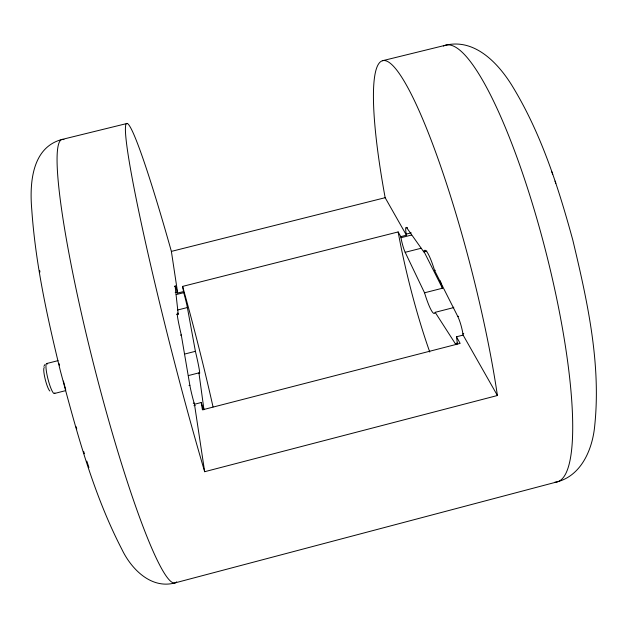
<?xml version="1.0" encoding="UTF-8"?>
<svg xmlns="http://www.w3.org/2000/svg" width="628" height="628" viewBox="0 0 628 628"><rect width="100%" height="100%" fill="white"/><g stroke="black" fill="none" stroke-linecap="round" stroke-linejoin="round"><path stroke-width="0.94" d="M43.897 366.36L44.886 364.593M183.447 291.596L177.677 293.048L171.381 251.396A228.239 12.756 75.7 0 0 127.892 153.146A228.239 12.756 75.7 0 0 204.665 471.707L497.415 395.514A225.923 34.43 75.7 0 0 405.978 84.301A225.923 34.43 75.7 0 0 385.152 197.694L406.434 235.202L400.766 236.63L398.152 231.936L182.607 286.399L183.745 292.664A11.963 0.557 75.6 0 1 187.372 307.539L195.402 351.319A32.075 1.601 75.7 0 1 198.935 372.867L203.81 408.553A13.832 0.738 75.8 0 1 203.904 409.676M189.004 385.49L189.852 385.27L181.272 334.959A32.083 1.766 75.7 0 1 178.219 314.188L175.149 286.392L174.419 286.58M407.517 227.697L406.795 227.878L423.782 251.875A31.769 4.765 75.7 0 1 434.584 270.464L457.796 316.488L458.628 316.276M193.275 403.278L194.123 403.058L194.476 404.259L204.665 471.707M497.415 395.514L463.119 335.085L462.93 333.861L463.754 333.641M194.476 404.259L201.266 402.509L201.612 403.71A13.832 0.738 75.8 0 0 203.637 409.739M456.894 344.45A13.69 2.135 75.3 0 0 456.674 338.021L456.478 336.796L463.119 335.085M193.974 405.68L195.253 405.35M202.554 408.875L203.81 408.553M400.766 236.63L400.962 237.722A11.861 1.601 76 0 0 405.17 252.307L424.536 292.797A31.777 4.608 75.7 0 0 435.165 312.328L455.339 343.72L457.796 343.084M185.127 353.941L195.402 351.319M424.536 292.797L442.45 288.221A31.753 5.087 75.7 0 1 440.354 280.881M54.377 393.513L65.728 390.608M188.345 375.583L198.935 372.867M435.165 312.328L453.628 307.594A31.753 5.087 75.7 0 0 453.761 307.139M176.178 294.579L183.745 292.664M400.962 237.722L411.583 235.037M177.606 310.012L187.372 307.539M405.17 252.307L421.145 248.256M176.672 314.581L178.219 314.188M423.782 251.875L426.82 251.106M46.7 363.526L58.027 360.653M180.472 335.156L181.272 334.959M434.584 270.464L435.361 270.26M171.381 251.396L385.152 197.694M175.204 292.522L177.371 291.981L177.677 293.048M406.434 235.202L406.238 234.103L411.199 232.855M126.848 123.528L61.764 139.518C31.431 147.729 29.516 184.247 31.8 210.011C35.576 264.388 47.43 317.823 60.312 370.653C76.569 431.538 92.897 493.302 121.989 549.555C131.323 569.031 151.05 589.221 174.694 582.988L557.868 481.684C582.038 474.862 592.699 448.29 594.747 425.454C601.192 363.015 587.211 300.482 572.807 240.077C558.151 186.54 540.983 132.744 511.765 85.172C498.004 63.106 474.972 38.646 446.241 45.059L382.468 60.728M456.478 336.796L460.151 343.398L202.436 409.841L201.266 402.509M423.814 251.192L442.45 288.221M551.831 171.837L552.703 174.325M555.042 181.092L555.811 183.266M54.848 392.845A15.48 2.583 75.7 0 1 47.948 378.927A15.48 2.583 75.7 0 1 47.579 363.997M49.871 391.024A12.254 2.072 75.7 0 1 45.083 378.755A12.254 2.072 75.7 0 1 44.258 367.49M443.486 46.08A225.35 45.93 75.7 0 1 545.865 251.844A225.35 45.93 75.7 0 1 554.854 482.194M429.772 352.018A127.719 18.605 75.7 0 1 398.152 231.936M182.607 286.399A128.936 6.453 75.7 0 1 213.033 406.952M406.238 234.103A11.869 1.656 76 0 1 406.795 227.878M457.796 316.488A13.698 2.214 75.3 0 1 462.93 333.861M175.149 286.392A11.979 0.612 75.6 0 1 177.371 291.981M194.123 403.058A13.847 0.816 75.8 0 1 189.852 385.27M456.132 344.654A13.69 2.135 75.3 0 1 455.339 343.72M176.672 581.85A228.82 24.853 75.7 0 1 94.349 367.097A228.82 24.853 75.7 0 1 63.962 139.651M88.933 467.483A195.504 26.297 75.7 0 1 86.821 461.14M84.403 453.714A195.504 26.297 75.7 0 1 83.673 451.446M76.757 428.995A195.504 26.297 75.7 0 1 76.074 426.695M65.72 389.776A195.504 26.297 75.7 0 1 63.428 381.055M59.401 365.151A195.504 26.297 75.7 0 1 59.008 363.557M39.941 272.05A195.504 26.297 75.7 0 1 39.674 270.448"/></g></svg>
